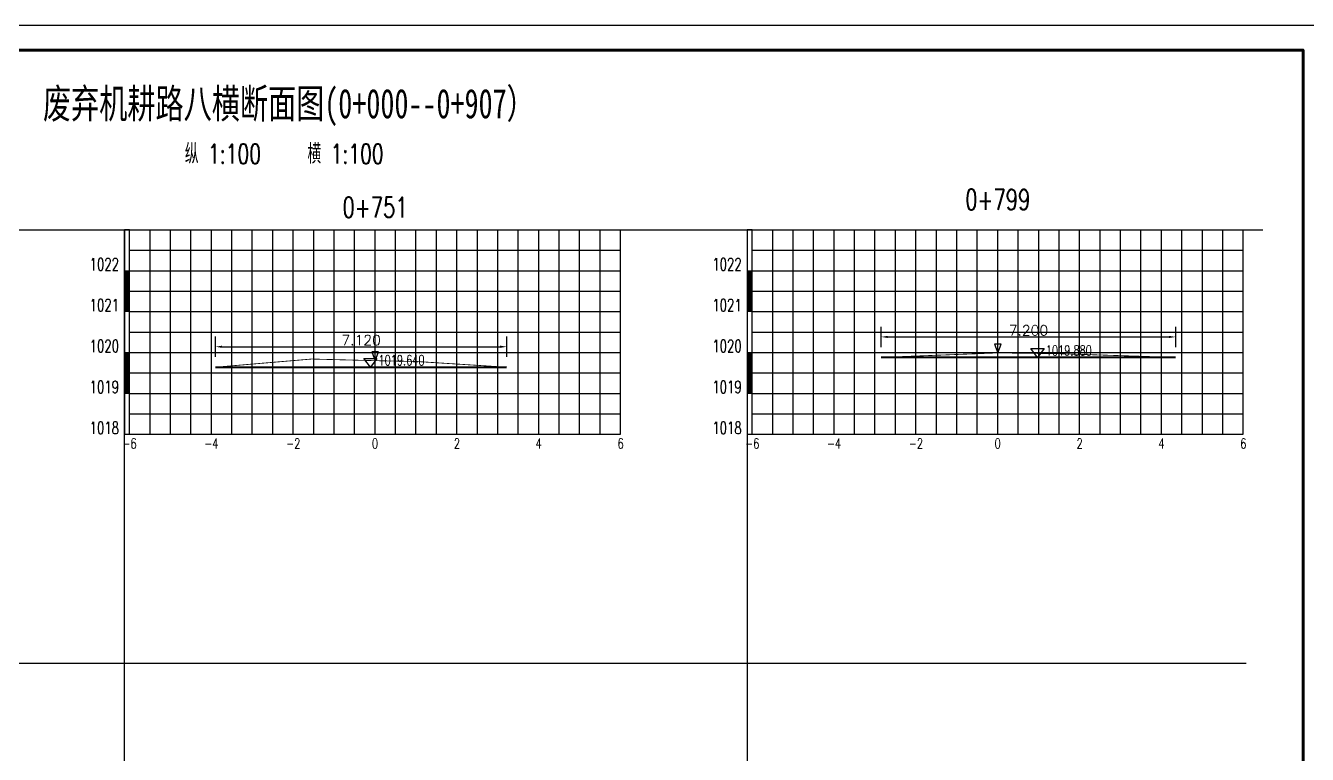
# Model space of a CAD drawing. Extents: x 695776 to 1250176, y 4443437 to 9025597.
# Drawn here: x 919346 to 950670, y 4500660 to 4518480 of the extents above; entities that cross this region are included whole.
import ezdxf
from ezdxf.enums import TextEntityAlignment as Align

# ---------------------------------------------------------------- set-up
doc = ezdxf.new("R2010")
doc.units = 0
doc.header["$LTSCALE"] = 0.5
doc.header["$PDSIZE"] = 0.2
doc.linetypes.add('ACAD_ISO07W100', pattern=[3.5, 0.5, -3])
doc.linetypes.add('CENTER2', pattern=[28.575, 19.05, -3.175, 3.175, -3.175])
doc.layers.get('0').update_dxf_attribs({"linetype": 'CONTINUOUS'})
doc.layers.get('Defpoints').update_dxf_attribs({"linetype": 'CONTINUOUS'})
for name, color, linetype in [('KEDU', 7, 'CONTINUOUS'), ('MIGE', 4, 'ACAD_ISO07W100'), ('MIGE1', 11, 'CONTINUOUS'), ('SANJIAO', 212, 'CONTINUOUS'), ('SHEJI', 1, 'CONTINUOUS'), ('YUANSHI', 2, 'CONTINUOUS'), ('ZHOUXIAN', 20, 'CENTER2'), ('图框', 7, 'CONTINUOUS'), ('辅助线', 3, 'CONTINUOUS')]:
    doc.layers.add(name, color=color, linetype=linetype)
doc.styles.get("Standard").update_dxf_attribs({"font": 'rs.shx', "bigfont": 'hztxt.shx'})
doc.styles.add('仿宋', font='仿宋_GB2312.ttf', dxfattribs={"width": 0.7})
doc.dimstyles.get("Standard").update_dxf_attribs({"dimtxt": 0.18, "dimasz": 0.18, "dimexe": 0.18, "dimexo": 0.0625, "dimgap": 0.09, "dimtad": 0, "dimtih": 1, "dimtoh": 1, "dimdec": 4, "dimzin": 0, "dimdsep": 46, "dimtxsty": 'Standard', "dimcen": 0.09, "dimadec": 0, "dimazin": 0, "dimtfac": 1, "dimtdec": 4, "dimtofl": 0, "dimtmove": 0, "dimatfit": 3, "dimfxl": 0, "dimtolj": 1, "dimtzin": 0, "dimarcsym": 0})

# ---------------------------------------------------------------- blocks, each defined once
blk = doc.blocks.new('zhunghao')
blk.add_lwpolyline([(0, 0), (0.33, 0.86), (-0.33, 0.86), (0, 0)])
blk = doc.blocks.new('ele_sym08')
blk.add_line((0, 0), (5.6, 0))
blk.add_lwpolyline([(0.9, 0), (0.25, 0.86), (1.55, 0.86), (0.9, 0)])
at = {"width": 0.7}
blk.add_attdef('ELEVAT', (1.7, 0.18), '', height=1, dxfattribs=at)
blk = doc.blocks.new('*D807')
at = {"color": 0, "lineweight": -2}
for p, q in [((923985, 4510378), (923985, 4510878)), ((931105, 4510378), (931105, 4510878)), ((924148, 4510628), (930943, 4510628))]:
    blk.add_line(p, q, dxfattribs=at)
at = {"color": 0}
for points in [[(924148, 4510655), (924148, 4510601), (923985, 4510628)], [(930943, 4510655), (930943, 4510601), (931105, 4510628)]]:
    blk.add_solid(points, dxfattribs=at)
at = {"layer": 'Defpoints', "color": 0}
for p in [(931105, 4510628), (923985, 4510128), (931105, 4510128)]:
    blk.add_point(p, dxfattribs=at)
at = {"color": 0, "insert": (927545, 4510790), "char_height": 250, "attachment_point": 5}
blk.add_mtext('\\A1;7.120', dxfattribs=at)
blk = doc.blocks.new('bc1_100')
blk.add_lwpolyline([(0.064, 1), (-0.063, 1), (-0.063, 0), (0.064, 0)], close=True)
at = {"width": 0.7}
blk.add_attdef('BC', text='', height=0.3, dxfattribs=at).set_placement((-0.193, 0.007), align=Align.RIGHT)
blk = doc.blocks.new('bc0_100')
for p, q in [((-0.063, 1), (-0.063, 0)), ((0.063, 0), (0.063, 1))]:
    blk.add_line(p, q)
at = {"const_width": 0.126}
blk.add_lwpolyline([(0, 1), (0, 0)], dxfattribs=at)
at = {"width": 0.7}
blk.add_attdef('BC', text='', height=0.3, dxfattribs=at).set_placement((-0.193, 0.007), align=Align.RIGHT)
blk = doc.blocks.new('*D808')
at = {"color": 0, "lineweight": -2}
for p, q in [((940253, 4510618), (940253, 4511118)), ((947453, 4510618), (947453, 4511118)), ((940416, 4510868), (947291, 4510868))]:
    blk.add_line(p, q, dxfattribs=at)
at = {"color": 0}
for points in [[(940416, 4510895), (940416, 4510841), (940253, 4510868)], [(947291, 4510895), (947291, 4510841), (947453, 4510868)]]:
    blk.add_solid(points, dxfattribs=at)
at = {"layer": 'Defpoints', "color": 0}
for p in [(947453, 4510868), (940253, 4510368), (947453, 4510368)]:
    blk.add_point(p, dxfattribs=at)
at = {"color": 0, "insert": (943853, 4511030), "char_height": 250, "attachment_point": 5}
blk.add_mtext('\\A1;7.200', dxfattribs=at)

msp = doc.modelspace()

# ---------------------------------------------------------------- linework, layer by layer
at = {"layer": 'MIGE', "linetype": 'Continuous'}
for p, q in [((922385.3921, 4508487.6428), (922385.3921, 4513487.6428)), ((923385.3921, 4508487.6428), (923385.3921, 4513487.6428)), ((924385.3921, 4508487.6428), (924385.3921, 4513487.6428)), ((925385.3921, 4508487.6428), (925385.3921, 4513487.6428)), ((926385.3921, 4508487.6428), (926385.3921, 4513487.6428)), ((927385.3921, 4508487.6428), (927385.3921, 4513487.6428)), ((928385.3921, 4508487.6428), (928385.3921, 4513487.6428)), ((929385.3921, 4508487.6428), (929385.3921, 4513487.6428)), ((930385.3921, 4508487.6428), (930385.3921, 4513487.6428)), ((931385.3921, 4508487.6428), (931385.3921, 4513487.6428)), ((932385.3921, 4508487.6428), (932385.3921, 4513487.6428)), ((933385.3921, 4508487.6428), (933385.3921, 4513487.6428)), ((937603.4424, 4508487.6428), (937603.4424, 4513487.6428)), ((938603.4424, 4508487.6428), (938603.4424, 4513487.6428)), ((939603.4424, 4508487.6428), (939603.4424, 4513487.6428)), ((940603.4424, 4508487.6428), (940603.4424, 4513487.6428)), ((941603.4424, 4508487.6428), (941603.4424, 4513487.6428)), ((942603.4424, 4508487.6428), (942603.4424, 4513487.6428)), ((943603.4424, 4508487.6428), (943603.4424, 4513487.6428)), ((944603.4424, 4508487.6428), (944603.4424, 4513487.6428)), ((945603.4424, 4508487.6428), (945603.4424, 4513487.6428)), ((946603.4424, 4508487.6428), (946603.4424, 4513487.6428)), ((947603.4424, 4508487.6428), (947603.4424, 4513487.6428)), ((948603.4424, 4508487.6428), (948603.4424, 4513487.6428)), ((921885.3921, 4512987.6428), (933885.3921, 4512987.6428)), ((937103.4424, 4512987.6428), (949103.4424, 4512987.6428)), ((921885.3921, 4511987.6428), (933885.3921, 4511987.6428)), ((937103.4424, 4511987.6428), (949103.4424, 4511987.6428)), ((921885.3921, 4510987.6428), (933885.3921, 4510987.6428)), ((937103.4424, 4510987.6428), (949103.4424, 4510987.6428)), ((921885.3921, 4509987.6428), (933885.3921, 4509987.6428)), ((937103.4424, 4509987.6428), (949103.4424, 4509987.6428)), ((921885.3921, 4508987.6428), (933885.3921, 4508987.6428)), ((937103.4424, 4508987.6428), (949103.4424, 4508987.6428))]:
    msp.add_line(p, q, dxfattribs=at)
at = {"layer": 'MIGE1'}
for p, q in [((921885.3921, 4513487.6428), (933885.3921, 4513487.6428)), ((921885.3921, 4508487.6428), (921885.3921, 4513487.6428)), ((922885.3921, 4508487.6428), (922885.3921, 4513487.6428)), ((923885.3921, 4508487.6428), (923885.3921, 4513487.6428)), ((924885.3921, 4508487.6428), (924885.3921, 4513487.6428)), ((925885.3921, 4508487.6428), (925885.3921, 4513487.6428)), ((926885.3921, 4508487.6428), (926885.3921, 4513487.6428)), ((927885.3921, 4508487.6428), (927885.3921, 4513487.6428)), ((928885.3921, 4508487.6428), (928885.3921, 4513487.6428)), ((929885.3921, 4508487.6428), (929885.3921, 4513487.6428)), ((930885.3921, 4508487.6428), (930885.3921, 4513487.6428)), ((931885.3921, 4508487.6428), (931885.3921, 4513487.6428)), ((932885.3921, 4508487.6428), (932885.3921, 4513487.6428)), ((933885.3921, 4508487.6428), (933885.3921, 4513487.6428)), ((937103.4424, 4513487.6428), (949103.4424, 4513487.6428)), ((937103.4424, 4508487.6428), (937103.4424, 4513487.6428)), ((938103.4424, 4508487.6428), (938103.4424, 4513487.6428)), ((939103.4424, 4508487.6428), (939103.4424, 4513487.6428)), ((940103.4424, 4508487.6428), (940103.4424, 4513487.6428)), ((941103.4424, 4508487.6428), (941103.4424, 4513487.6428)), ((942103.4424, 4508487.6428), (942103.4424, 4513487.6428)), ((943103.4424, 4508487.6428), (943103.4424, 4513487.6428)), ((944103.4424, 4508487.6428), (944103.4424, 4513487.6428)), ((945103.4424, 4508487.6428), (945103.4424, 4513487.6428)), ((946103.4424, 4508487.6428), (946103.4424, 4513487.6428)), ((947103.4424, 4508487.6428), (947103.4424, 4513487.6428)), ((948103.4424, 4508487.6428), (948103.4424, 4513487.6428)), ((949103.4424, 4508487.6428), (949103.4424, 4513487.6428)), ((921885.3921, 4512487.6428), (933885.3921, 4512487.6428)), ((937103.4424, 4512487.6428), (949103.4424, 4512487.6428)), ((921885.3921, 4511487.6428), (933885.3921, 4511487.6428)), ((937103.4424, 4511487.6428), (949103.4424, 4511487.6428)), ((921885.3921, 4510487.6428), (933885.3921, 4510487.6428)), ((937103.4424, 4510487.6428), (949103.4424, 4510487.6428)), ((921885.3921, 4509487.6428), (933885.3921, 4509487.6428)), ((937103.4424, 4509487.6428), (949103.4424, 4509487.6428)), ((921885.3921, 4508487.6428), (933885.3921, 4508487.6428)), ((937103.4424, 4508487.6428), (949103.4424, 4508487.6428))]:
    msp.add_line(p, q, dxfattribs=at)
at = {"layer": 'SHEJI', "const_width": 50}
for points in [[(940253.4424, 4510367.6428), (943103.4424, 4510367.6428), (947453.4424, 4510367.6428)], [(923985.3921, 4510127.6428), (927885.3921, 4510127.6428), (931105.3921, 4510127.6428)]]:
    msp.add_lwpolyline(points, dxfattribs=at)
at = {"layer": 'YUANSHI', "const_width": 20}
for points in [[(940253.4424, 4510367.6428), (943103.4424, 4510477.6428), (944613.4424, 4510457.6428), (947453.4424, 4510367.6428)], [(923985.3921, 4510127.6428), (926335.3921, 4510327.6428), (927885.3921, 4510287.6428), (928895.3921, 4510267.6428), (931105.3921, 4510127.6428)]]:
    msp.add_lwpolyline(points, dxfattribs=at)
at = {"layer": 'ZHOUXIAN'}
for p, q in [((927885.3921, 4509627.6428), (927885.3921, 4510827.6428)), ((943103.4424, 4509867.6428), (943103.4424, 4510977.6428))]:
    msp.add_line(p, q, dxfattribs=at)
at = {"layer": '图框', "linetype": 'Continuous', "lineweight": -2, "flags": 128}
msp.add_lwpolyline([(900764.309, 4518480.4621), (900764.309, 4482840.4621), (951164.309, 4482840.4621), (951164.309, 4518480.4621), (900764.309, 4518480.4621)], dxfattribs=at)
at = {"layer": '图框', "linetype": 'Continuous', "lineweight": 60, "flags": 128}
msp.add_lwpolyline([(903764.309, 4517880.4621), (950564.309, 4517880.4621), (950564.309, 4483440.4621), (903764.309, 4483440.4621), (903764.309, 4517880.4621)], dxfattribs=at)
at = {"layer": '辅助线'}
for points in [[(906718.7261, 4513487.6428), (949584.2392, 4513487.6428)], [(921759.1966, 4493105.0944), (921759.1966, 4513487.6428)], [(936977.2469, 4513487.6428), (936977.2469, 4492810.2443)], [(906718.7261, 4502891.3781), (949174.0677, 4502891.3781)]]:
    msp.add_lwpolyline(points, dxfattribs=at)

# ---------------------------------------------------------------- block references
at = {"xscale": 250, "yscale": 250, "zscale": 250}
for p, values in [((927545.3921, 4510127.6428), {'ELEVAT': '1019.640'}), ((943853.4424, 4510367.6428), {'ELEVAT': '1019.880'})]:
    msp.add_blockref('ele_sym08', p, dxfattribs=at).add_auto_attribs(values)
at = {"layer": 'KEDU', "xscale": 1000, "yscale": 1000, "zscale": 1000}
for name, p, values in [('bc1_100', (921822.1441, 4512487.6428), {'BC': '1022'}), ('bc1_100', (937040.1944, 4512487.6428), {'BC': '1022'}), ('bc0_100', (921822.1441, 4511487.6428), {'BC': '1021'}), ('bc0_100', (937040.1944, 4511487.6428), {'BC': '1021'}), ('bc1_100', (921822.1441, 4510487.6428), {'BC': '1020'}), ('bc1_100', (937040.1944, 4510487.6428), {'BC': '1020'}), ('bc0_100', (921822.1441, 4509487.6428), {'BC': '1019'}), ('bc0_100', (937040.1944, 4509487.6428), {'BC': '1019'}), ('bc1_100', (921822.1441, 4508487.6428), {'BC': '1018'}), ('bc1_100', (937040.1944, 4508487.6428), {'BC': '1018'})]:
    msp.add_blockref(name, p, dxfattribs=at).add_auto_attribs(values)
at = {"layer": 'SANJIAO', "xscale": 250, "yscale": 250, "zscale": 250}
for p in [(943103.4424, 4510477.6428), (927885.3921, 4510287.6428)]:
    msp.add_blockref('zhunghao', p, dxfattribs=at)

# ---------------------------------------------------------------- texts
at = {"width": 0.7}
for s, p in [('0+799', (943103.4424, 4513977.6428)), ('0+751', (927885.3921, 4513787.6428))]:
    msp.add_text(s, height=500, dxfattribs=at).set_placement(p, align=Align.CENTER)
at = {"layer": 'KEDU', "width": 0.7}
for s, p in [('-6', (921885.3921, 4508137.6428)), ('-4', (923885.3921, 4508137.6428)), ('-2', (925885.3921, 4508137.6428)), ('0', (927885.3921, 4508137.6428)), ('0', (927885.3921, 4508137.6428)), ('2', (929885.3921, 4508137.6428)), ('4', (931885.3921, 4508137.6428)), ('6', (933885.3921, 4508137.6428)), ('-6', (937103.4424, 4508137.6428)), ('-4', (939103.4424, 4508137.6428)), ('-2', (941103.4424, 4508137.6428)), ('0', (943103.4424, 4508137.6428)), ('0', (943103.4424, 4508137.6428)), ('2', (945103.4424, 4508137.6428)), ('4', (947103.4424, 4508137.6428)), ('6', (949103.4424, 4508137.6428))]:
    msp.add_text(s, height=250, dxfattribs=at).set_placement(p, align=Align.CENTER)
at = {"layer": '图框', "style": '仿宋', "width": 0.7}
msp.add_text('废弃机耕路八横断面图(0+000--0+907）', height=720, dxfattribs=at).set_placement((925779.2816, 4516214.6879), align=Align.CENTER)
at = {"layer": '图框', "width": 0.7}
for p in [(925665.9731, 4515105.5219), (925665.9757, 4515105.5224)]:
    msp.add_text('纵 1:100    横 1:100', height=480, dxfattribs=at).set_placement(p, align=Align.CENTER)

# ---------------------------------------------------------------- dimensions: what is measured, and where the dimension line sits
for base, p1, p2, picture, middle in [((947453.4424, 4510867.6428), (940253.4424, 4510367.6428), (947453.4424, 4510367.6428), '*D808', (943853.4424, 4511030.1428)), ((931105.3921, 4510627.6428), (923985.3921, 4510127.6428), (931105.3921, 4510127.6428), '*D807', (927545.3921, 4510790.1428))]:
    dim = msp.add_linear_dim(base=base, p1=p1, p2=p2, dimstyle='Standard', override={"dimtxt": 250, "dimasz": 162.5, "dimexe": 250, "dimexo": 250, "dimgap": 37.5, "dimtad": 1, "dimtih": 0, "dimtoh": 0, "dimdec": 3, "dimlfac": 0.001})
    dim.commit()
    dim.dimension.update_dxf_attribs({"geometry": picture, "text_midpoint": middle})

doc.saveas('drawing.dxf')
